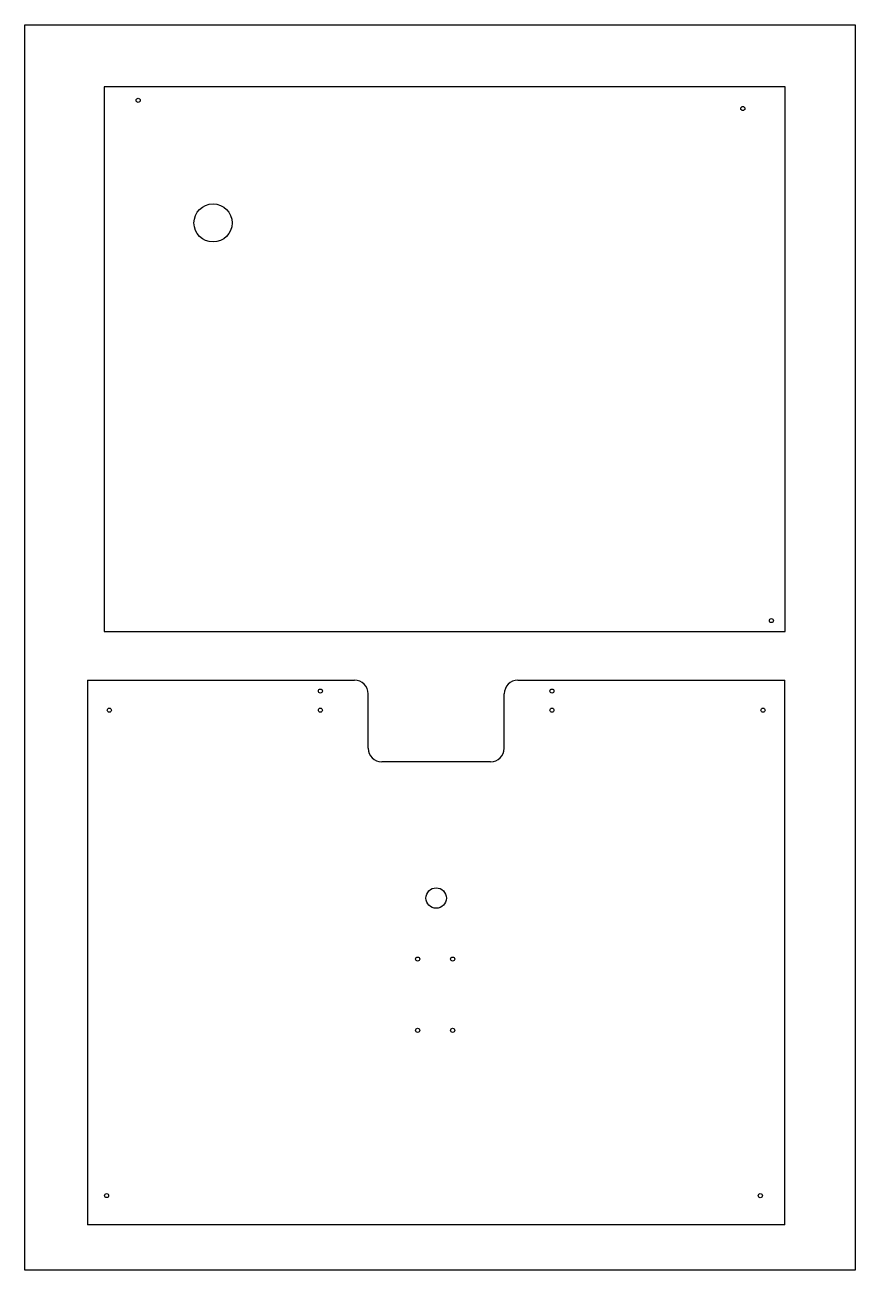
# Model space of a CAD drawing. Header units: inches. Extents: x 11 to 621, y 6 to 921.
import ezdxf

# ---------------------------------------------------------------- set-up
doc = ezdxf.new("R2010")
doc.units = ezdxf.units.IN
doc.header["$MEASUREMENT"] = 0

msp = doc.modelspace()

# ---------------------------------------------------------------- linework, layer by layer
at = {"color": 7, "linetype": 'Continuous', "lineweight": 25}
for p, q in [((69.13, 875.15), (69.13, 475.15)), ((569.13, 875.15), (69.13, 875.15)), ((569.13, 475.15), (569.13, 875.15)), ((69.13, 475.15), (569.13, 475.15)), ((56.97, 439.36), (252.97, 439.36)), ((56.97, 439.36), (56.97, 39.36)), ((372.97, 439.36), (568.97, 439.36)), ((568.97, 39.36), (568.97, 439.36)), ((262.97, 389.36), (262.97, 429.36)), ((362.97, 389.36), (362.97, 429.36)), ((352.97, 379.36), (272.97, 379.36)), ((568.97, 39.36), (56.97, 39.36))]:
    msp.add_line(p, q, dxfattribs=at)
msp.add_lwpolyline([(10.98, 6.17), (10.98, 920.57), (620.58, 920.57), (620.58, 6.17)], close=True)
for centre, radius in [((94.13, 865.15), 1.52), ((538.13, 859.15), 1.5), ((149.13, 775.15), 14), ((559.13, 483.15), 1.5), ((227.97, 431.36), 1.5), ((397.97, 431.36), 1.5), ((72.97, 417.36), 1.5), ((227.97, 417.36), 1.5), ((397.97, 417.36), 1.5), ((552.97, 417.36), 1.5), ((312.97, 279.36), 7.5), ((299.37, 234.56), 1.5), ((325.07, 234.56), 1.5), ((299.37, 182.26), 1.5), ((325.07, 182.26), 1.5), ((70.97, 60.86), 1.5), ((550.97, 60.86), 1.52)]:
    msp.add_circle(centre, radius, dxfattribs=at)
for centre, start, end in [((252.97, 429.36), 0, 90), ((372.97, 429.36), 90, 180), ((272.97, 389.36), 180, 270), ((352.97, 389.36), 270, 0)]:
    msp.add_arc(centre, 10, start, end, dxfattribs=at)

doc.saveas('drawing.dxf')
